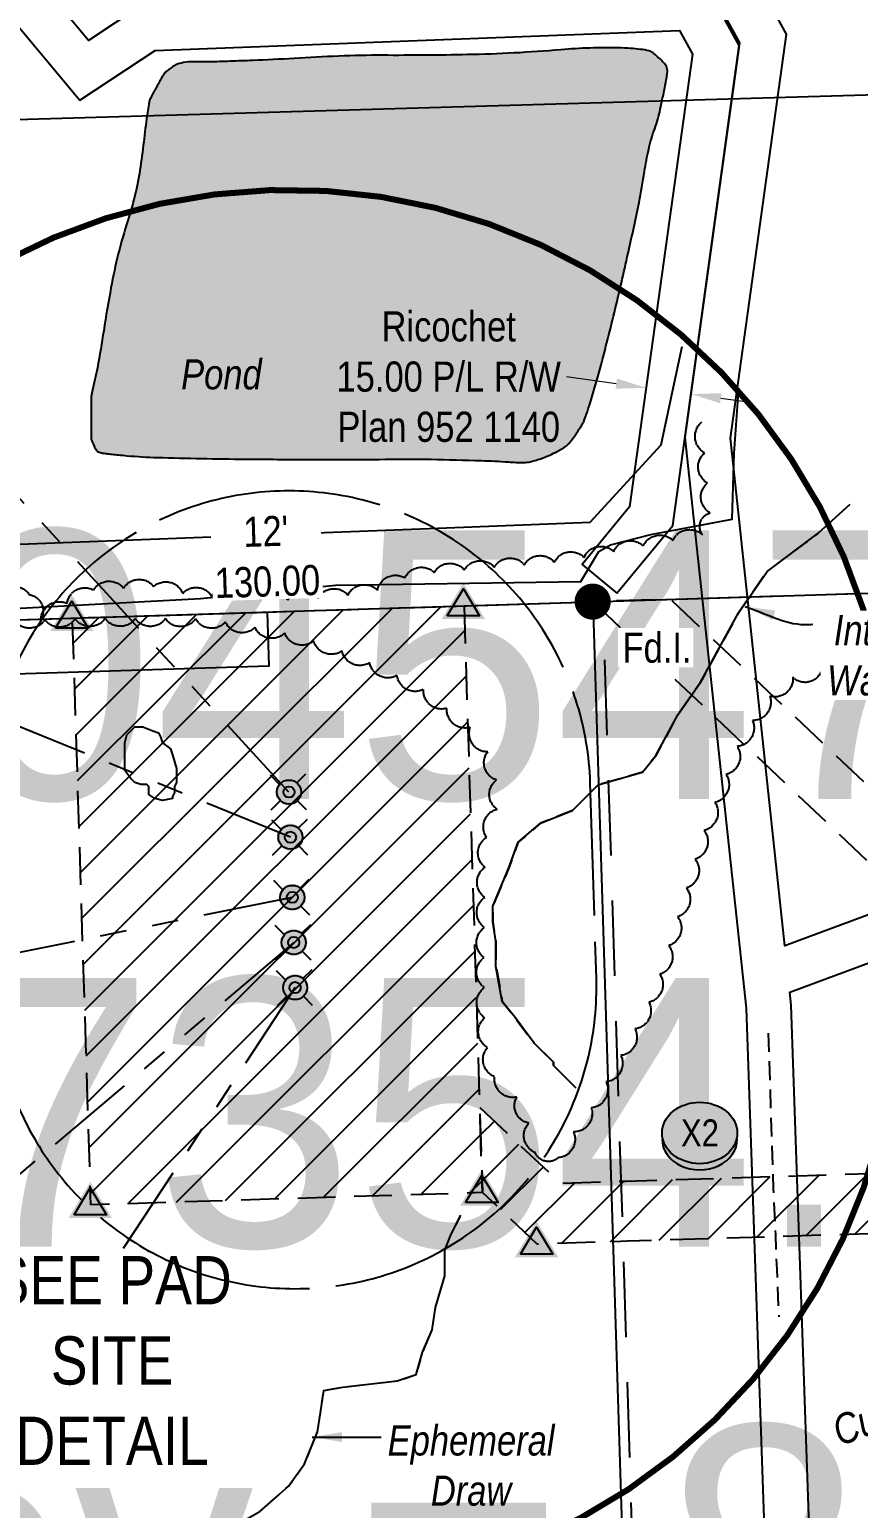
# Model space of a CAD drawing. Extents: x 628514 to 641832, y 5899000 to 5905480.
# Drawn here: x 637561 to 637836, y 5904257.5 to 5904748.6 of the extents above; entities that cross this region are included whole.
import ezdxf
from ezdxf.enums import TextEntityAlignment as Align

# ---------------------------------------------------------------- set-up
doc = ezdxf.new("R2018")
doc.units = 0
doc.header["$LTSCALE"] = 5
doc.header["$PDSIZE"] = 0.5
for name, pattern in [('0', [1, 1, 0]), ('foc-ACCESSROAD', [3.75, 2.5, -1.25]), ('foc-BUFFER', [16.75, 15, -1.75]), ('foc-DRILLPATH', [14.75, 6, -1.75, 1.75, -1.75, 1.75, -1.75]), ('foc-FLOWLINE', [3.75, 2.5, -1.25]), ('foc-LSD', [8, 5, -3]), ('foc-QUARTERLINE', [33, 25, -3, 2, -3]), ('foc-TIELINE', [1.875, 1.25, -0.625]), ('foc-TOPO-ephemeral', [6.25, 3.125, -0.625, 0.625, -0.625, 0.625, -0.625]), ('UG_PIPE', [1.875, 1.25, -0.625])]:
    doc.linetypes.add(name, pattern=pattern)
doc.layers.get('Defpoints').update_dxf_attribs({"color": 9})
for name, color, linetype in [('AS-FENCE', 48, 'foc-FENCE'), ('AS-PIPE-UG', 44, 'UG_PIPE'), ('AUX-BUFFER', 7, 'foc-BUFFER'), ('C-AR', 13, 'foc-ACCESSROAD'), ('C-RW', 13, 'Continuous'), ('C-WS', 13, 'foc-ACCESSROAD'), ('DETAIL-T', 7, 'Continuous'), ('F-FLOWLINE', 190, 'foc-FLOWLINE'), ('F-RW', 190, 'Continuous'), ('F-WS-S', 190, 'Continuous'), ('L-BD', 7, 'Continuous'), ('L-DETAIL-T', 3, 'Continuous'), ('L-MON', 1, 'Continuous'), ('L-SECQ', 8, 'foc-QUARTERLINE'), ('L-SECTION-LSD', 7, 'foc-LSD'), ('L-TITLEDB', 4, 'Continuous'), ('P-CROSSINGS', 250, 'Continuous'), ('P-PDRILLPATH', 12, 'foc-DRILLPATH'), ('P-PROPOSED-EXISTING-H', 59, 'Continuous'), ('T-BUSH', 110, '0'), ('T-DRAW', 143, 'foc-TOPO-ephemeral'), ('T-WATER', 160, 'Continuous'), ('T-WATER-H', 133, 'Continuous'), ('T-WATER-T', 170, 'Continuous'), ('WATERCOURSE', 146, 'foc-TIELINE'), ('WETLAND', 143, 'Continuous')]:
    doc.layers.add(name, color=color, linetype=linetype)
doc.layers.add('F-RW-T', color=190, linetype='Continuous', lineweight=9)
doc.layers.add('T-TEXT', color=48, linetype='Continuous', lineweight=18)
doc.styles.add('80CG', font='ARIALN.TTF', dxfattribs={"height": 10})
doc.styles.add('80L', font='ARIALN.TTF', dxfattribs={"height": 10})
doc.styles.add('80LS', font='ARIALNI.TTF', dxfattribs={"height": 10})
doc.styles.add('Crossing', font='ARIALN.TTF', dxfattribs={"height": 10})
doc.styles.add('foc-LtypeFont', font='ARIALN.TTF', dxfattribs={"height": 7.35})
doc.styles.get("Standard").update_dxf_attribs({"font": 'ARIALN.TTF'})
doc.linetypes.add('foc-FENCE', pattern='A,10,-1,["X",foc-LtypeFont,S=0.2,R=0,X=-0.625,Y=-0.75],-1.24', length=12.24)
doc.linetypes.add('foc-TOPO-flowdirection-NOLINE', pattern='A,0,[">",foc-LtypeFont,S=0.3,R=0,X=0,Y=-0.945],-20,[">",foc-LtypeFont,S=0.3,R=0,X=0,Y=-0.945],0', length=20)
doc.dimstyles.new('Compass 5 000', dxfattribs={"dimscale": 5, "dimtxt": 9, "dimasz": 2, "dimexe": 0.2, "dimexo": 0.0625, "dimgap": 0.5, "dimtad": 0, "dimtih": 1, "dimtoh": 1, "dimzin": 0, "dimdsep": 46, "dimtxsty": '80CG', "dimcen": 0.1, "dimse1": 1, "dimse2": 1, "dimclrd": 256, "dimclrt": 256, "dimaunit": 1, "dimadec": 4, "dimazin": 0, "dimtfac": 0.06, "dimtofl": 0, "dimtmove": 0, "dimatfit": 1, "dimfxl": 0.2, "dimtolj": 1, "dimtzin": 0, "dimlwd": -1, "dimarcsym": 0})
pattern_1 = [(45, (184.632, 1708.781), (-7.855450002, 7.855450002), [])]

# ---------------------------------------------------------------- blocks, each defined once
blk = doc.blocks.new('fdia')
at = {"color": 255, "const_width": 1}
blk.add_lwpolyline([(-0.5, 0, 1), (0.5, 0, 1)], format="xyb", close=True, dxfattribs=at)
blk = doc.blocks.new('Fdiaa')
blk.add_blockref('fdia', (0, 0))
blk = doc.blocks.new('fdib')
at = {"color": 1, "const_width": 1.6}
blk.add_lwpolyline([(-0.4, 0, 1), (0.4, 0, 1)], format="xyb", close=True, dxfattribs=at)
at = {"color": 1}
blk.add_circle((0, 0), 0.8, dxfattribs=at)
blk = doc.blocks.new('Fdibb')
blk.add_blockref('fdib', (0, 0))
blk = doc.blocks.new('fdicc')
for name in ['Fdibb', 'Fdiaa']:
    blk.add_blockref(name, (0, 0))
blk = doc.blocks.new('FDI')
blk.add_blockref('fdicc', (0, 0))
blk = doc.blocks.new('TRIA')
blk.add_hatch(color=255).paths.add_polyline_path([(-0.041, 1.521), (-1.475, -0.867), (1.392, -0.867)])
blk = doc.blocks.new('TRIAA')
blk.add_blockref('TRIA', (0, 0))
blk = doc.blocks.new('TRIB')
at = {"color": 1}
blk.add_lwpolyline([(-1.121, -0.667), (-0.041, 1.133), (1.039, -0.667)], close=True, dxfattribs=at)
blk = doc.blocks.new('TRIBB')
blk.add_blockref('TRIB', (0, 0))
blk = doc.blocks.new('TRICC')
for name in ['TRIAA', 'TRIBB']:
    blk.add_blockref(name, (0, 0))
blk = doc.blocks.new('plspike')
blk.add_blockref('TRICC', (0, 0))
blk = doc.blocks.new('*D53')
at = {"layer": 'Defpoints', "color": 0, "transparency": 16777216}
for p in [(637765.2, 5904627.17), (637780.41, 5904627.61), (637780.06, 5904625.11)]:
    blk.add_point(p, dxfattribs=at)
at = {"layer": 'F-RW-T', "transparency": 16777216}
for p, q in [((637755.64, 5904631.04), (637739.12, 5904633.33)), ((637790.31, 5904626.24), (637800.22, 5904624.87))]:
    blk.add_line(p, q, dxfattribs=at)
for points in [[(637755.87, 5904632.7), (637755.41, 5904629.39), (637765.55, 5904629.67)], [(637790.54, 5904627.89), (637790.08, 5904624.59), (637780.41, 5904627.61)]]:
    blk.add_solid(points, dxfattribs=at)
at = {"layer": 'F-RW-T', "transparency": 16777216, "insert": (637700.04, 5904633.33), "char_height": 10, "attachment_point": 5, "style": '80CG'}
blk.add_mtext('\\A1;Ricochet\\P15.00 P/L R/W\\PPlan 952 1140', dxfattribs=at)
blk = doc.blocks.new('*U65')
at = {"color": 1, "lineweight": 30, "flags": 104}
blk.add_attdef('ENTER_TEXT', text='', height=10, dxfattribs=at).set_placement((-0.35, 0), align=Align.MIDDLE_CENTER)
blk = doc.blocks.new('xing2')
h = blk.add_hatch(color=50)
h.dxf.hatch_style = 1
edge = h.paths.add_edge_path()
edge.add_ellipse((0, 0), major_axis=(-12.5, 0), ratio=0.816297, start_angle=0, end_angle=360)
h = blk.add_hatch(color=250)
h.dxf.hatch_style = 1
edge = h.paths.add_edge_path()
edge.add_ellipse((0, -2.05), major_axis=(-12.5, 0), ratio=0.816297, start_angle=0, end_angle=180)
edge.add_line((12.5, -2.05), (12.5, 0))
edge.add_ellipse((0, 0), major_axis=(-12.5, 0), ratio=0.816297, start_angle=0, end_angle=180, ccw=False)
edge.add_line((-12.5, 0), (-12.5, -2.05))
at = {"color": 250}
blk.add_ellipse((0, 0), major_axis=(-12.5, 0), ratio=0.816297, dxfattribs=at)
blk.add_ellipse((0, -2.05), major_axis=(-12.5, 0), ratio=0.816297, start_param=0, end_param=3.141593, dxfattribs=at)
at = {"color": 250, "style": 'Crossing'}
blk.add_attdef('CROSSING', text='', height=9, dxfattribs=at).set_placement((0.09, 0.02), align=Align.MIDDLE_CENTER)
at = {"color": 250, "style": 'Crossing', "flags": 1}
for tag, p in [('OWNER', (0.09, -12.49)), ('DESCRIPTION', (0.09, -25.77)), ('LOCATION', (0.09, -39.3)), ('DWG_REF', (0.09, -52.84))]:
    blk.add_attdef(tag, text='', height=9, dxfattribs=at).set_placement(p, align=Align.MIDDLE_CENTER)
blk = doc.blocks.new('WC')
at = {"layer": 'L-MON'}
h = blk.add_hatch(color=255, dxfattribs=at)
h.dxf.hatch_style = 1
edge = h.paths.add_edge_path()
edge.add_arc((0, 0), 0.9, 0, 360)
at = {"layer": 'L-MON', "color": 240, "flags": 128}
for points in [[(-0.622, 0.503), (-1.232, 1.12)], [(0.52, 0.608), (1.126, 1.206)], [(-1.179, -1.185), (-0.559, -0.572)], [(1.159, -1.185), (0.557, -0.574)]]:
    blk.add_lwpolyline(points, dxfattribs=at)
at = {"layer": 'L-MON', "color": 240}
for radius in [0.8, 0.373]:
    blk.add_circle((0, 0), radius, dxfattribs=at)

msp = doc.modelspace()

# ---------------------------------------------------------------- hatches: boundary and pattern name
at = {"layer": 'P-PROPOSED-EXISTING-H', "true_color": 0xffeebd}
h = msp.add_hatch(dxfattribs=at)
h.set_pattern_fill('ANSI31', color=254, scale=3.498987, style=0)
h.set_pattern_definition(pattern_1)
h.paths.add_polyline_path([(637705.113, 5904557.257), (637711.213, 5904362.408), (637581.314, 5904358.342), (637575.214, 5904553.19)])
h = msp.add_hatch(dxfattribs=at)
h.set_pattern_fill('ANSI31', color=254, scale=3.498987, style=0)
h.set_pattern_definition(pattern_1)
h.paths.add_polyline_path([(637710.328, 5904390.669), (637737.079, 5904365.545), (637750.496, 5904365.963), (637758.778, 5904366.221), (637901.57, 5904370.676), (637902.246, 5904350.693), (637759.401, 5904346.237), (637729.427, 5904345.302), (637711.213, 5904362.408)])
at = {"layer": 'T-WATER-H'}
h = msp.add_hatch(color=256, dxfattribs=at)
h.dxf.hatch_style = 1
edge = h.paths.add_edge_path()
edge.add_arc((637614.744, 5904721.542), 16.374, 91.23523, 102.37346)
edge.add_arc((637612.792, 5904730.438), 7.266, 102.37346, 119.12695)
edge.add_arc((637618.249, 5904720.645), 18.477, 119.12695, 121.74393)
edge.add_arc((637615.278, 5904725.448), 12.829, 121.74393, 124.88473)
edge.add_arc((637621.937, 5904715.897), 24.472, 124.88472, 128.40148)
edge.add_arc((637611.241, 5904729.39), 7.254, 128.40148, 134.86324)
edge.add_arc((637610.973, 5904729.66), 6.874, 134.86325, 142.74873)
edge.add_arc((637611.932, 5904728.931), 8.078, 142.74873, 150.02205)
edge.add_arc((637620.813, 5904723.808), 18.331, 150.02205, 154.53438)
edge.add_arc((637585.796, 5904740.484), 20.455, 330.26277, 334.53438, ccw=False)
edge.add_arc((637577.886, 5904745.003), 29.564, 328.65895, 330.26277, ccw=False)
edge.add_arc((637650.814, 5904700.591), 55.823, 148.65895, 149.82609)
edge.add_arc((637629.74, 5904712.843), 31.447, 149.8261, 155.794)
edge.add_arc((637606.883, 5904723.118), 6.385, 155.794, 169.06151)
edge.add_arc((637616.697, 5904721.221), 16.381, 169.06151, 171.07949)
edge.add_arc((637943.063, 5904669.994), 346.744, 171.07949, 171.51808)
edge.add_arc((637854.528, 5904683.197), 257.229, 171.51808, 173.45438)
edge.add_arc((637294.038, 5904747.509), 306.938, 351.68181, 353.45438, ccw=False)
edge.add_arc((637489.448, 5904718.939), 109.45, 342.08087, 351.68181, ccw=False)
edge.add_arc((637758.328, 5904631.994), 173.137, 162.08087, 169.71114)
edge.add_arc((638174.808, 5904556.39), 596.424, 169.71114, 171.101261)
edge.add_arc((637147.566, 5904717.229), 443.333, 349.48888, 351.10126, ccw=False)
edge.add_arc((637476.26, 5904656.243), 109.03, 345.253, 349.48888, ccw=False)
edge.add_arc((637590.442, 5904626.188), 9.041, 165.253, 180)
edge.add_line((637581.4, 5904626.188), (637581.4, 5904621.224))
edge.add_line((637581.4, 5904621.224), (637581.4, 5904616.581))
edge.add_line((637581.4, 5904616.581), (637581.4, 5904612.579))
edge.add_arc((637582.271, 5904612.579), 0.87, 180, 203.21059)
edge.add_arc((637610.161, 5904624.539), 31.217, 203.21059, 207.06031)
edge.add_arc((637597.608, 5904618.126), 17.121, 207.06031, 212.48629)
edge.add_arc((637584.408, 5904609.721), 1.472, 212.48629, 231.06768)
edge.add_arc((637584.631, 5904609.997), 1.826, 231.06768, 252.90669)
edge.add_arc((637586.635, 5904616.513), 8.644, 252.90669, 262.89694)
edge.add_arc((637616.776, 5904858.402), 252.403, 262.89694, 263.29458)
edge.add_arc((637596.729, 5904687.884), 80.711, 263.29458, 263.99775)
edge.add_arc((637615.932, 5904870.516), 264.35, 263.99775, 264.47552)
edge.add_arc((637631.11, 5905027.453), 422.019, 264.47552, 264.85365)
edge.add_arc((637608.29, 5904774.064), 167.605, 264.85365, 268.33633)
edge.add_arc((637643.296, 5905979.328), 1373.377, 268.336327, 269.552801)
edge.add_arc((637690.479, 5912024.351), 7418.584, 269.5528009, 269.7150853)
edge.add_arc((637664.141, 5906727.774), 2121.942, 269.715086, 270.018524)
edge.add_arc((637664.461, 5905737.206), 1131.373, 270.018524, 270.838953)
edge.add_arc((637688.111, 5904122.11), 483.896, 89.58445, 90.83895, ccw=False)
edge.add_arc((637690.572, 5904461.393), 144.603, 88.56874, 89.58445, ccw=False)
edge.add_arc((637540.96, 5898473.408), 6134.458, 88.4127935, 88.5687363, ccw=False)
edge.add_arc((637705.749, 5904420.542), 185.041, 85.6316, 88.41279, ccw=False)
edge.add_arc((637724.484, 5904665.787), 60.918, 265.6316, 270.47978)
edge.add_arc((637724.91, 5904614.895), 10.025, 270.47978, 283.31682)
edge.add_arc((637719.696, 5904636.925), 32.663, 283.31682, 290.41835)
edge.add_arc((637717.012, 5904644.134), 40.355, 290.41835, 294.29179)
edge.add_arc((637716.955, 5904644.261), 40.495, 294.29179, 298.15854)
edge.add_arc((637720.24, 5904638.123), 33.533, 298.15854, 304.1996)
edge.add_arc((637736.403, 5904614.339), 4.777, 304.1996, 320.25082)
edge.add_arc((637728.216, 5904621.148), 15.426, 320.25081, 323.72974)
edge.add_arc((637681.206, 5904655.643), 73.733, 323.72974, 325.32079)
edge.add_arc((637642.632, 5904682.332), 120.64, 325.32079, 327.24921)
edge.add_arc((637734.001, 5904623.56), 12.001, 327.24921, 333.36588)
edge.add_arc((637737.241, 5904621.935), 8.376, 333.36588, 340.33555)
edge.add_arc((637638.047, 5904657.382), 113.714, 340.33555, 342.2261)
edge.add_arc((637478.625, 5904708.487), 281.127, 342.2261, 344.82493)
edge.add_arc((637055.659, 5904823.206), 719.374, 344.824935, 346.449475)
edge.add_arc((636558.374, 5904943.058), 1230.898, 346.449475, 347.390957)
edge.add_arc((636883.962, 5904870.226), 897.263, 347.390958, 348.493677)
edge.add_arc((637558.155, 5904732.983), 209.243, 348.49368, 351.34369)
edge.add_arc((637873.052, 5904685.042), 109.282, 167.39967, 171.34369, ccw=False)
edge.add_arc((637821.164, 5904696.641), 56.113, 160.13437, 167.39967, ccw=False)
edge.add_arc((637720.912, 5904732.864), 50.482, 340.13437, 347.79476)
edge.add_arc((637499.53, 5904780.75), 276.984, 347.79476, 348.45876)
edge.add_arc((637161.7, 5904849.735), 621.785, 348.45876, 348.901937)
edge.add_arc((637664.245, 5904751.157), 109.663, 348.90194, 350.15736)
edge.add_arc((637714.459, 5904742.445), 58.699, 350.15736, 351.87334)
edge.add_arc((637768.337, 5904734.752), 4.274, 351.87334, 376.0992)
edge.add_arc((637768.792, 5904734.883), 3.8, 16.0992, 41.81622)
edge.add_arc((637759.562, 5904726.626), 16.185, 41.81623, 45.87295)
edge.add_arc((637741.908, 5904708.425), 41.542, 45.87295, 48.4048)
edge.add_arc((637731.187, 5904696.349), 57.69, 48.4048, 50.54438)
edge.add_arc((637764.832, 5904737.227), 4.747, 50.54438, 58.00814)
edge.add_arc((637765.938, 5904738.997), 2.659, 58.00814, 77.38093)
edge.add_arc((637760.481, 5904714.622), 27.638, 77.38093, 83.36417)
edge.add_arc((637755.651, 5904673.109), 69.431, 83.36417, 86.18833)
edge.add_arc((637754.527, 5904656.232), 86.345, 86.18833, 88.72078)
edge.add_arc((637752.495, 5904565.266), 177.334, 88.72078, 94.93689)
edge.add_arc((637697.465, 5905202.346), 462.118, 271.08736, 274.93689, ccw=False)
edge.add_arc((637682.647, 5905983.076), 1242.989, 269.789142, 271.087365, ccw=False)
edge.add_arc((637676.856, 5904409.771), 330.327, 89.78914, 92.30761)
edge.add_arc((637691.687, 5904041.753), 698.643, 92.307611, 93.53153)
edge.add_arc((637612.532, 5905324.327), 586.371, 272.195564, 273.53153, ccw=False)
edge.add_arc((637581.919, 5906122.826), 1385.456, 271.886992, 272.195563, ccw=False)
edge.add_arc((637585.683, 5906008.59), 1271.158, 271.564845, 271.886991, ccw=False)
edge.add_arc((637618.954, 5904790.675), 52.789, 268.49019, 271.56485, ccw=False)
edge.add_arc((637615.819, 5904671.702), 66.225, 88.49019, 91.23523)

# ---------------------------------------------------------------- linework, layer by layer
at = {"layer": 'AS-FENCE', "flags": 128}
for points in [[(637380.422, 5904687.095), (637376.412, 5904662.872), (637377.572, 5904625.949), (637378.751, 5904593.03), (637381.304, 5904584.662), (637388.813, 5904576.428), (637402.995, 5904572.059), (637477.483, 5904574.644), (637545.995, 5904577.349), (637699.264, 5904583.177), (637746.984, 5904585.109), (637770.503, 5904610.724), (637774.993, 5904631.542), (637777.561, 5904643.396)], [(637350.836, 5904566.96), (637369.218, 5904559.512), (637401.256, 5904553.237), (637413.407, 5904553.219), (637447.25, 5904555.834), (637491.867, 5904556.943), (637553.908, 5904556.261), (637617.63, 5904559.661), (637662.592, 5904564.14), (637743.871, 5904565.384), (637749.888, 5904575.319), (637753.77, 5904577.532), (637767.128, 5904580.965), (637794.049, 5904586.059), (637794.799, 5904608.025), (637796.274, 5904629.617)]]:
    msp.add_lwpolyline(points, dxfattribs=at)
at = {"layer": 'AS-PIPE-UG', "flags": 128}
msp.add_lwpolyline([(637806.073, 5904415.394), (637806.655, 5904397.205), (637807.21, 5904379.822), (637807.732, 5904363.497), (637808.423, 5904348.473), (637808.885, 5904336.882), (637809.573, 5904321.199)], dxfattribs=at)
at = {"layer": 'C-AR', "flags": 128}
msp.add_lwpolyline([(637710.328, 5904390.669), (637737.079, 5904365.545), (637750.496, 5904365.963), (637758.778, 5904366.221), (637901.57, 5904370.676), (637902.246, 5904350.693), (637759.401, 5904346.237), (637759.401, 5904346.237), (637729.427, 5904345.302), (637711.213, 5904362.408)], close=True, dxfattribs=at)
at = {"layer": 'C-RW', "flags": 128}
msp.add_lwpolyline([(636557.208, 5904496.268), (636577.198, 5904496.894), (636577.065, 5904501.837), (636787.977, 5904508.468), (637102.795, 5904518.274), (637138.788, 5904519.448), (637396.147, 5904547.617), (637575.433, 5904553.222), (637639.845, 5904555.216), (637640.402, 5904537.224), (637566.67, 5904534.945), (637358.907, 5904528.45), (637140.386, 5904504.495), (637103.262, 5904503.334), (636557.542, 5904486.274), (636557.542, 5904486.274)], close=True, dxfattribs=at)
at = {"layer": 'C-WS', "flags": 128}
msp.add_lwpolyline([(637705.113, 5904557.257), (637711.213, 5904362.408), (637581.314, 5904358.342), (637575.214, 5904553.19)], close=True, dxfattribs=at)
at = {"layer": 'F-RW', "flags": 128}
msp.add_lwpolyline([(638148.716, 5904625.154), (638137.239, 5904607.915), (638117.91, 5904578.881), (638099.595, 5904551.37), (637811.546, 5904444.407), (637799.043, 5904561.225), (637793.51, 5904612.912), (637812.107, 5904747.14), (637782.666, 5904800.728), (637769.523, 5904793.507), (637796.571, 5904744.275), (637778.404, 5904613.147), (637784.132, 5904559.629), (637798.688, 5904423.636), (637807.323, 5904174.401), (637810.049, 5904095.721), (637825.036, 5904096.241), (637822.31, 5904174.92), (637813.656, 5904424.695), (637813.193, 5904429.023), (638109.38, 5904539.008), (638130.393, 5904570.571), (638149.471, 5904599.228)], dxfattribs=at)
msp.add_lwpolyline([(637755.861, 5904561.442), (637774.356, 5904583.898), (637796.415, 5904743.385), (637785.252, 5904763.685), (637597.836, 5904756.523), (637580.542, 5904745.062), (637549.483, 5904782.263), (637537.982, 5904772.647), (637577.648, 5904725.151), (637602.612, 5904741.697), (637776.57, 5904748.348), (637780.885, 5904740.515), (637760.08, 5904590.151), (637744.278, 5904570.976)], close=True, dxfattribs=at)
at = {"layer": 'F-WS-S', "flags": 128}
msp.add_lwpolyline([(637350.466, 5904712.777), (638265.526, 5904739.417)], dxfattribs=at)
at = {"layer": 'L-SECQ', "flags": 128}
msp.add_lwpolyline([(637355.384, 5904546.308), (638150.287, 5904571.193)], dxfattribs=at)
at = {"layer": 'L-SECTION-LSD', "flags": 128}
msp.add_lwpolyline([(637776.427, 5903754.711), (637751.258, 5904558.701)], dxfattribs=at)
at = {"layer": 'L-TITLEDB', "flags": 128}
for points in [[(637355.384, 5904546.308), (638150.287, 5904571.193)], [(637747.808, 5904558.673), (637772.778, 5903764.583)]]:
    msp.add_lwpolyline(points, dxfattribs=at)
at = {"layer": 'P-PDRILLPATH', "flags": 128}
for points in [[(637647.041, 5904495.432), (637234, 5904946), (635034, 5904892)], [(637647.511, 5904480.44), (637242, 5904646), (635042, 5904592)], [(637648.148, 5904460.452), (637250, 5904380), (635852, 5904340)], [(637648.606, 5904445.471), (637258, 5904115), (635862, 5904074)], [(637649.081, 5904430.498), (637266, 5903849), (635871, 5903808)]]:
    msp.add_lwpolyline(points, dxfattribs=at)
at = {"layer": 'T-BUSH', "flags": 128}
for points in [[(637362.127, 5904701.367, -0.5205671), (637365.155, 5904693.195, -0.5205671), (637360.917, 5904684.141, -0.5205671), (637356.68, 5904675.086, -0.5205671), (637352.442, 5904666.032, -0.5205671), (637347.121, 5904657.583, -0.5205671), (637346.066, 5904647.948, -0.5205671), (637346.252, 5904637.952, -0.5205671), (637346.438, 5904627.957, -0.5205671), (637346.624, 5904617.962, -0.5205671), (637346.81, 5904607.966, -0.5205671), (637346.996, 5904597.971, -0.5205671), (637347.182, 5904587.975, -0.5205671), (637347.368, 5904577.98, -0.5205671), (637347.554, 5904567.985, -0.5205671), (637353.775, 5904561.99, -0.5205671), (637362.909, 5904557.927, -0.5205671), (637372.352, 5904554.865, -0.5205671), (637382.187, 5904553.073, -0.5205671), (637392.022, 5904551.28, -0.5205671), (637401.872, 5904549.664, -0.5205671), (637411.868, 5904549.818, -0.5205671), (637421.844, 5904550.437, -0.5205671), (637431.816, 5904551.14, -0.5205671), (637441.789, 5904551.843, -0.5205671), (637451.77, 5904552.373, -0.5205671), (637461.762, 5904552.664, -0.5205671), (637471.755, 5904552.955, -0.5205671), (637481.748, 5904553.246, -0.5205671), (637491.741, 5904553.537, -0.5205671), (637501.65, 5904554.831, -0.5205671), (637511.553, 5904556.199, -0.5205671), (637521.35, 5904558.135, -0.5205671), (637531.073, 5904560.459, -0.5205671), (637540.957, 5904561.304, -0.5205671), (637550.952, 5904561.128, -0.5205671), (637560.948, 5904560.952, -0.5205671), (637564.752, 5904553.025, -0.5205671), (637573.366, 5904558.099, -0.5205671), (637582.167, 5904562.555, -0.5205671), (637592.148, 5904563.134, -0.5205671), (637602.128, 5904563.713, -0.5205671), (637611.805, 5904561.391, -0.5205671), (637621.44, 5904560.3, -0.5205671), (637631.049, 5904563.058, -0.5205671), (637637.234, 5904559.362, -0.5205671), (637646.664, 5904559.229, -0.5205671), (637656.638, 5904559.902, -0.5205671), (637666.591, 5904560.813, -0.5205671), (637676.384, 5904562.472, -0.5205671), (637685.508, 5904566.556, -0.5205671), (637695.233, 5904568.334, -0.5205671), (637705.192, 5904569.21, -0.5205671), (637715.15, 5904570.086, -0.5205671), (637725.112, 5904570.921, -0.5205671), (637735.075, 5904571.754, -0.5205671), (637744.927, 5904573.366, -0.5205671), (637754.731, 5904575.318, -0.5205671), (637764.558, 5904577.156, -0.5205671), (637774.385, 5904578.994, -0.5205671), (637784.211, 5904580.832, -0.5205671), (637786.805, 5904588.13, -0.5205671), (637785.879, 5904598.084, -0.5205671), (637784.953, 5904608.038, -0.5205671), (637783.996, 5904618.323, -0.5205671)], [(637952.554, 5904511.915, -0.5205671), (637943.724, 5904507.228, -0.5205671), (637934.886, 5904502.554, -0.5205671), (637926.828, 5904499.992, -0.5205671), (637924.349, 5904509.676, -0.5205671), (637919.854, 5904518.471, -0.5205671), (637911.848, 5904524.371, -0.5205671), (637902.148, 5904525.86, -0.5205671), (637892.177, 5904526.579, -0.5205671), (637882.206, 5904527.299, -0.5205671), (637872.235, 5904528.019, -0.5205671), (637862.26, 5904528.687, -0.5205671), (637852.283, 5904529.314, -0.5205671), (637842.305, 5904529.942, -0.5205671), (637832.368, 5904531.021, -0.5205671), (637823.493, 5904535.144, -0.5205671), (637814.261, 5904533.54, -0.5205671), (637806.588, 5904527.266, -0.5205671), (637800.797, 5904519.211, -0.5205671), (637795.775, 5904510.587, -0.5205671), (637792.069, 5904501.302, -0.5205671), (637788.364, 5904492.017, -0.5205671), (637784.748, 5904482.701, -0.5205671), (637781.823, 5904473.141, -0.5205671), (637778.898, 5904463.582, -0.5205671), (637775.971, 5904454.022, -0.5205671), (637773.035, 5904444.466, -0.5205671), (637770.098, 5904434.91, -0.5205671), (637766.489, 5904425.632, -0.5205671), (637761.822, 5904416.791, -0.5205671), (637757.156, 5904407.95, -0.5205671), (637752.252, 5904399.238, -0.5205671), (637747.343, 5904390.529, -0.5205671), (637741.418, 5904382.582, -0.5205671), (637736.341, 5904373.979, -0.5205671), (637728.687, 5904375.706, -0.5205671), (637726.641, 5904385.491, -0.5205671), (637722.673, 5904394.177, -0.5205671), (637715.271, 5904400.896, -0.5205671), (637712.93, 5904410.586, -0.5205671), (637711.971, 5904420.48, -0.5205671), (637711.88, 5904430.476, -0.5205671), (637711.801, 5904440.473, -0.5205671), (637711.894, 5904450.47, -0.5205671), (637711.988, 5904460.466, -0.5205671), (637712.082, 5904470.463, -0.5205671), (637712.586, 5904480.383, -0.5205671), (637716.132, 5904489.73, -0.5205671), (637715.925, 5904499.436, -0.5205671), (637712.969, 5904508.771, -0.5205671), (637707.195, 5904516.924, -0.5205671), (637699.434, 5904523.225, -0.5205671), (637691.672, 5904529.526, -0.5205671), (637682.877, 5904534.173, -0.5205671), (637673.814, 5904538.392, -0.5205671), (637664.626, 5904542.306, -0.5205671), (637655.204, 5904545.648, -0.5205671), (637645.579, 5904548.235, -0.5205671), (637635.751, 5904550.069, -0.5205671), (637625.924, 5904551.903, -0.5205671), (637616.024, 5904552.972, -0.5205671), (637606.027, 5904553.013, -0.5205671), (637596.03, 5904553.053, -0.5205671), (637586.033, 5904553.094, -0.5205671), (637576.038, 5904552.971, -0.5205671), (637566.047, 5904552.648, -0.5205671), (637556.055, 5904552.326, -0.5205671), (637546.063, 5904552.003, -0.5205671), (637536.072, 5904551.649, -0.5205671), (637526.096, 5904551.005, -0.5205671), (637516.12, 5904550.361, -0.5205671), (637506.143, 5904549.718, -0.5205671), (637496.164, 5904549.128, -0.5205671), (637486.174, 5904548.762, -0.5205671), (637476.183, 5904548.396, -0.5205671), (637466.193, 5904548.03, -0.5205671), (637456.203, 5904547.664, -0.5205671), (637446.209, 5904547.531, -0.5205671), (637436.213, 5904547.644, -0.5205671), (637426.216, 5904547.756, -0.5205671), (637416.22, 5904547.868, -0.5205671), (637406.224, 5904548.028, -0.5205671), (637396.228, 5904548.197, -0.5205671), (637386.469, 5904546.071, -0.5205671), (637378.401, 5904540.401, -0.5205671), (637371.04, 5904533.679, -0.5205671), (637364.356, 5904526.244, -0.5205671), (637358.758, 5904518.022, -0.5205671), (637354.019, 5904509.297, -0.5205671), (637354.208, 5904499.302, -0.5205671), (637354.396, 5904489.307, -0.5205671), (637354.643, 5904476.209, -0.5205671)]]:
    msp.add_lwpolyline(points, format="xyb", dxfattribs=at)
at = {"layer": 'T-WATER', "flags": 128}
msp.add_lwpolyline([(637614.391, 5904737.912, 0.048638), (637611.235, 5904737.535, 0.0732314), (637609.256, 5904736.785, 0.0114192), (637608.528, 5904736.358, 0.0137052), (637607.94, 5904735.972, 0.0153459), (637606.735, 5904735.075, 0.0282022), (637606.124, 5904734.532, 0.0344205), (637605.502, 5904733.821, 0.0317465), (637604.934, 5904732.967, 0.0196913), (637604.263, 5904731.69, -0.0186406), (637603.557, 5904730.339, -0.0069981), (637603.136, 5904729.626, 0.0050927), (637602.555, 5904728.649, 0.0260458), (637601.059, 5904725.736, 0.0579552), (637600.613, 5904724.33, 0.0088053), (637600.514, 5904723.762, 0.0019137), (637600.112, 5904721.138, 0.0084489), (637598.975, 5904712.52, -0.0077344), (637597.747, 5904703.104, -0.0419165), (637593.589, 5904685.263, 0.0333056), (637587.975, 5904662.918, 0.0060656), (637585.563, 5904648.65, -0.0070355), (637583.46, 5904636.353, -0.0184846), (637581.698, 5904628.489, 0.0644349), (637581.4, 5904626.188), (637581.4, 5904621.224), (637581.4, 5904616.581), (637581.4, 5904612.579, 0.101623), (637581.471, 5904612.236, 0.0167991), (637582.362, 5904610.337, 0.0236798), (637583.166, 5904608.93, 0.0812547), (637583.483, 5904608.576, 0.0955801), (637584.094, 5904608.251, 0.0436183), (637585.566, 5904607.936, 0.001735), (637587.305, 5904607.725, 0.0030682), (637588.289, 5904607.615, 0.0020847), (637590.482, 5904607.394, 0.0016499), (637593.255, 5904607.135, 0.0151972), (637603.424, 5904606.53, 0.0053079), (637632.577, 5904605.993, 0.0007081), (637653.589, 5904605.859, 0.001324), (637664.827, 5904605.833, 0.0035798), (637681.026, 5904605.954, -0.0054739), (637691.621, 5904605.993, -0.0044319), (637694.184, 5904605.952, -0.0006804), (637710.875, 5904605.512, -0.0121359), (637719.844, 5904605.045, 0.0211574), (637724.994, 5904604.871, 0.0560708), (637727.219, 5904605.14, 0.0309962), (637731.091, 5904606.314, 0.0169027), (637733.613, 5904607.351, 0.0168735), (637736.065, 5904608.559, 0.0263652), (637739.088, 5904610.388, 0.0701514), (637740.076, 5904611.285, 0.0151809), (637740.652, 5904612.022, 0.0069424), (637741.841, 5904613.69, 0.0084145), (637744.094, 5904617.067, 0.0266953), (637744.729, 5904618.18, 0.0304203), (637745.129, 5904619.116, 0.0082493), (637746.333, 5904622.669, 0.0113401), (637749.949, 5904634.896, 0.0070885), (637755.008, 5904654.655, 0.004108), (637759.586, 5904674.356, 0.0048116), (637763.193, 5904691.244, 0.0124362), (637765.015, 5904701.49, -0.0172107), (637766.402, 5904708.882, -0.0317115), (637768.39, 5904715.709, 0.0334372), (637770.253, 5904722.191, 0.0028973), (637770.913, 5904725.333, 0.0019337), (637771.857, 5904730.048, 0.0054779), (637772.294, 5904732.411, 0.0074875), (637772.568, 5904734.148, 0.1061007), (637772.444, 5904735.937, 0.112685), (637771.625, 5904737.417, 0.0177027), (637770.831, 5904738.243, 0.0110477), (637769.486, 5904739.492, 0.0093359), (637767.848, 5904740.892, 0.0325783), (637767.346, 5904741.253, 0.0847317), (637766.519, 5904741.592, 0.0261127), (637763.674, 5904742.075, 0.0123234), (637760.267, 5904742.386, 0.0110503), (637756.454, 5904742.556, 0.0271296), (637737.234, 5904741.942, -0.0167983), (637706.235, 5904740.311, -0.0056646), (637678.072, 5904740.095, 0.0109893), (637663.556, 5904739.83, 0.0053404), (637648.652, 5904739.07, -0.0058293), (637634.997, 5904738.387, -0.0013464), (637627.54, 5904738.121, -0.0014056), (637620.396, 5904737.906, -0.0134165), (637617.564, 5904737.904, 0.0119781)], format="xyb", close=True, dxfattribs=at)
at = {"layer": 'WATERCOURSE', "flags": 128}
msp.add_lwpolyline([(637833.188, 5904590.918), (637822.604, 5904581.393), (637805.671, 5904568.693), (637796.146, 5904554.935), (637783.446, 5904531.651), (637776.038, 5904521.068), (637768.629, 5904507.31), (637764.396, 5904502.018), (637749.579, 5904497.785), (637741.113, 5904489.318), (637730.529, 5904485.085), (637723.121, 5904478.735), (637719.946, 5904470.268), (637714.654, 5904457.568), (637714.654, 5904452.276), (637715.712, 5904445.926), (637715.712, 5904437.459), (637717.829, 5904425.818), (637722.062, 5904420.526), (637728.412, 5904412.059), (637734.762, 5904405.709), (637734.762, 5904404.651), (637742.171, 5904397.243)], dxfattribs=at)
at = {"layer": 'WATERCOURSE', "linetype": 'foc-TOPO-flowdirection-NOLINE', "flags": 128}
msp.add_lwpolyline([(637742.171, 5904397.243), (637734.762, 5904404.651), (637734.762, 5904405.709), (637728.412, 5904412.059), (637722.062, 5904420.526), (637717.829, 5904425.818), (637715.712, 5904437.459), (637715.712, 5904445.926), (637714.654, 5904452.276), (637714.654, 5904457.568), (637719.946, 5904470.268), (637723.121, 5904478.735), (637730.529, 5904485.085), (637741.113, 5904489.318), (637749.579, 5904497.785), (637764.396, 5904502.018), (637768.629, 5904507.31), (637776.038, 5904521.068), (637783.446, 5904531.651), (637796.146, 5904554.935), (637805.671, 5904568.693), (637822.604, 5904581.393), (637833.188, 5904590.918)], dxfattribs=at)
at = {"layer": 'WETLAND'}
msp.add_lwpolyline([(637608.424, 5904507.839), (637609.747, 5904503.209), (637609.747, 5904500.563), (637609.747, 5904498.578), (637609.085, 5904497.255), (637609.085, 5904495.271), (637608.424, 5904493.948), (637608.424, 5904493.287), (637605.116, 5904492.625), (637602.471, 5904493.287), (637600.486, 5904494.61), (637600.486, 5904497.255), (637599.825, 5904497.917), (637597.84, 5904497.917), (637595.856, 5904498.578), (637594.533, 5904499.901), (637592.549, 5904502.547), (637592.549, 5904505.854), (637592.549, 5904508.5), (637592.549, 5904511.808), (637593.21, 5904514.453), (637595.856, 5904517.099), (637598.502, 5904517.099), (637601.809, 5904515.776), (637603.793, 5904515.115), (637604.455, 5904513.792), (637605.116, 5904511.808), (637607.762, 5904509.823), (637608.424, 5904507.839)], close=True, dxfattribs=at)

# ---------------------------------------------------------------- block references
at = {"layer": 'L-MON'}
for name, p, xscale, yscale, zscale in [('plspike', (637705.11, 5904557.255), 5.000000000000103, 5.000000000000103, 5.000000000000103), ('FDI', (637747.808, 5904558.673), 5.000000000000103, 5.000000000000103, 5.000000000000103), ('plspike', (637575.22, 5904553.196), 5.000000000000103, 5.000000000000103, 5.000000000000103), ('WC', (637647.041, 5904495.432), 4.998552950000053, 4.998552950000053, 4.998552950000053), ('WC', (637647.511, 5904480.44), 4.998552950000053, 4.998552950000053, 4.998552950000053), ('WC', (637648.148, 5904460.452), 4.998552950000053, 4.998552950000053, 4.998552950000053), ('WC', (637648.606, 5904445.471), 4.998552950000053, 4.998552950000053, 4.998552950000053), ('WC', (637649.081, 5904430.498), 4.998552950000053, 4.998552950000053, 4.998552950000053), ('plspike', (637581.315, 5904358.343), 5.000000000000103, 5.000000000000103, 5.000000000000103), ('plspike', (637711.213, 5904362.421), 5.000000000000103, 5.000000000000103, 5.000000000000103), ('plspike', (637729.427, 5904345.302), 5.000000000000103, 5.000000000000103, 5.000000000000103)]:
    msp.add_blockref(name, p, dxfattribs=dict(at, xscale=xscale, yscale=yscale, zscale=zscale))
at = {"layer": 'P-CROSSINGS', "xscale": 0.99971059, "yscale": 0.99971059, "zscale": 0.99971059}
msp.add_blockref('xing2', (637783.313, 5904382.208), dxfattribs=at).add_auto_attribs({'CROSSING': 'X2'})

# ---------------------------------------------------------------- texts
at = {"layer": 'T-TEXT', "style": '80LS'}
msp.add_text('Cultivation', height=9.99711, rotation=20, dxfattribs=at).set_placement((637853.184, 5904291.986), align=Align.MIDDLE_CENTER)
at = {"layer": 'T-WATER-T', "attachment_point": 1, "style": '80L'}
for s, width, insert, char_height in [('{\\fArial Narrow|b0|i1|c0|p34;Pond}', 46.13521, (637611.243, 5904639.162), 10), ('\\pxqc;{\\fArial Narrow|b0|i1|c0|p34;Ephemeral\\PDraw}', 55.97995, (637679.48, 5904285.097), 9.99711)]:
    msp.add_mtext_dynamic_manual_height_columns(s, width=width, gutter_width=50, heights=[0], dxfattribs=dict(at, insert=insert, char_height=char_height))

# ---------------------------------------------------------------- dimensions: what is measured, and where the dimension line sits
at = {"layer": 'F-RW-T'}
dim = msp.add_linear_dim(base=(637780.408, 5904627.613), p1=(637765.202, 5904627.173), p2=(637780.062, 5904625.115), angle=352.11211, text='Ricochet\\P15.00 P/L R/W\\PPlan 952 1140', dimstyle='Compass 5 000', dxfattribs=at)
dim.commit()
dim.dimension.update_dxf_attribs({"geometry": '*D53', "text_midpoint": (637700.042, 5904633.333), "dimtype": 161})

# ---------------------------------------------------------------- leaders
at = {"layer": 'T-WATER-T', "path_type": 1}
for points in [[(637798.364, 5904557.022), (637818.207, 5904551.051), (637820.897, 5904551.128)], [(637654.678, 5904281.233), (637677.609, 5904281.233)]]:
    msp.add_leader(points, dimstyle='Compass 5 000', override={"dimgap": 0.5, "dimtad": 0}, dxfattribs=at)

# ---------------------------------------------------------------- next in the draw order: texts
at = {"layer": 'L-DETAIL-T', "insert": (637588.362, 5904306.659), "char_height": 15.99537, "width": 109.44346, "attachment_point": 5, "style": '80CG', "bg_fill": 3, "box_fill_scale": 1.1, "bg_fill_color": 256, "bg_fill_transparency": 0}
msp.add_mtext('\\pxqc;SEE PAD SITE DETAIL', dxfattribs=at)

# ---------------------------------------------------------------- next in the draw order: linework, layer by layer
at = {"layer": 'AUX-BUFFER', "color": 251, "linetype": 'foc-BUFFER', "const_width": 2, "flags": 128}
msp.add_lwpolyline([(637848.982, 5904436.778), (637846.942, 5904501.712, 0.4142136), (637640.761, 5904695.333, 0.4142136), (637447.14, 5904489.152), (637449.18, 5904424.218, 0.4142136), (637655.361, 5904230.597, 0.4142136)], format="xyb", close=True, dxfattribs=at)
at = {"layer": 'AUX-BUFFER', "color": 251, "linetype": 'foc-BUFFER', "flags": 128}
msp.add_lwpolyline([(637549.13, 5904427.358, 1), (637749.032, 5904433.638), (637746.992, 5904498.572, 1), (637547.09, 5904492.292)], format="xyb", close=True, dxfattribs=at)
at = {"layer": 'T-DRAW', "flags": 128}
msp.add_lwpolyline([(637566.487, 5904191.926), (637570.72, 5904196.159), (637578.129, 5904200.392), (637583.421, 5904210.976), (637585.537, 5904219.442), (637589.771, 5904226.851), (637594.004, 5904233.201), (637602.471, 5904238.492), (637615.171, 5904244.842), (637621.521, 5904250.134), (637629.987, 5904252.251), (637637.396, 5904256.484), (637646.921, 5904264.951), (637652.212, 5904272.359), (637656.446, 5904282.942), (637657.504, 5904289.293), (637658.562, 5904296.701), (637664.912, 5904297.759), (637673.379, 5904298.818), (637682.904, 5904299.876), (637689.254, 5904301.993), (637691.371, 5904309.401), (637694.546, 5904316.809), (637695.604, 5904324.218), (637698.779, 5904334.801), (637698.779, 5904343.268), (637700.896, 5904348.559), (637704.071, 5904354.909)], dxfattribs=at)
at = {"layer": 'T-DRAW', "linetype": 'foc-TOPO-flowdirection-NOLINE', "flags": 128}
msp.add_lwpolyline([(637566.487, 5904191.926), (637570.72, 5904196.159), (637578.129, 5904200.392), (637583.421, 5904210.976), (637585.537, 5904219.442), (637589.771, 5904226.851), (637594.004, 5904233.201), (637602.471, 5904238.492), (637615.171, 5904244.842), (637621.521, 5904250.134), (637629.987, 5904252.251), (637637.396, 5904256.484), (637646.921, 5904264.951), (637652.212, 5904272.359), (637656.446, 5904282.942), (637657.504, 5904289.293), (637658.562, 5904296.701), (637664.912, 5904297.759), (637673.379, 5904298.818), (637682.904, 5904299.876), (637689.254, 5904301.993), (637691.371, 5904309.401), (637694.546, 5904316.809), (637695.604, 5904324.218), (637698.779, 5904334.801), (637698.779, 5904343.268), (637700.896, 5904348.559), (637704.071, 5904354.909)], dxfattribs=at)

# ---------------------------------------------------------------- next in the draw order: block references
at = {"layer": 'DETAIL-T'}
ref = msp.add_blockref('*U65', (637403.457, 5904582.338), dxfattribs=dict(at, xscale=0.99971059, yscale=0.99971059, zscale=0.99971059))
lines = msp.add_mtext('5904547.49 N.\\P637354.20 E.\\PElev.= 804.90', dxfattribs={"layer": '0', "color": 1, "insert": (637403.457, 5904582.338), "char_height": 89.1769, "attachment_point": 1})
ref.add_attrib('ENTER_TEXT', '', (637403.457, 5904582.338), dxfattribs={"flags": 104}).embed_mtext(lines)

# ---------------------------------------------------------------- next in the draw order: texts
at = {"layer": 'L-BD', "insert": (637639.202, 5904587.036), "char_height": 9.9971, "width": 34.56475, "attachment_point": 2, "rotation": 1.8048, "style": '80L', "bg_fill": 3, "box_fill_scale": 1.1, "bg_fill_color": 256, "bg_fill_transparency": 0}
msp.add_mtext("12' 130.00", dxfattribs=at)
at = {"layer": 'T-WATER-T', "insert": (637824.932, 5904554.19), "char_height": 10, "attachment_point": 1, "style": '80L', "bg_fill": 3, "box_fill_scale": 1.15, "bg_fill_color": 256, "bg_fill_true_color": 256, "bg_fill_transparency": 0}
msp.add_mtext_dynamic_manual_height_columns('\\pxqc;{\\fArial Narrow|b0|i1|c0|p34;Intermittent  Watercourse}', width=66.27812, gutter_width=49.986, heights=[0], dxfattribs=at)

# ---------------------------------------------------------------- next in the draw order: linework, layer by layer
at = {"layer": 'F-FLOWLINE', "flags": 128}
msp.add_lwpolyline([(637747.808, 5904558.673), (637900.128, 5904414.839), (637925.838, 5904415.71), (637773.668, 5904559.403)], close=True, dxfattribs=at)

# ---------------------------------------------------------------- next in the draw order: texts
at = {"layer": 'L-MON', "insert": (637757.715, 5904548.394), "char_height": 9.9971, "attachment_point": 1, "style": '80L', "bg_fill": 3, "box_fill_scale": 1.15, "bg_fill_color": 256, "bg_fill_true_color": 256, "bg_fill_transparency": 0}
msp.add_mtext_dynamic_manual_height_columns('Fd.I.', width=22.03769, gutter_width=50, heights=[0], dxfattribs=at)

doc.saveas('drawing.dxf')
